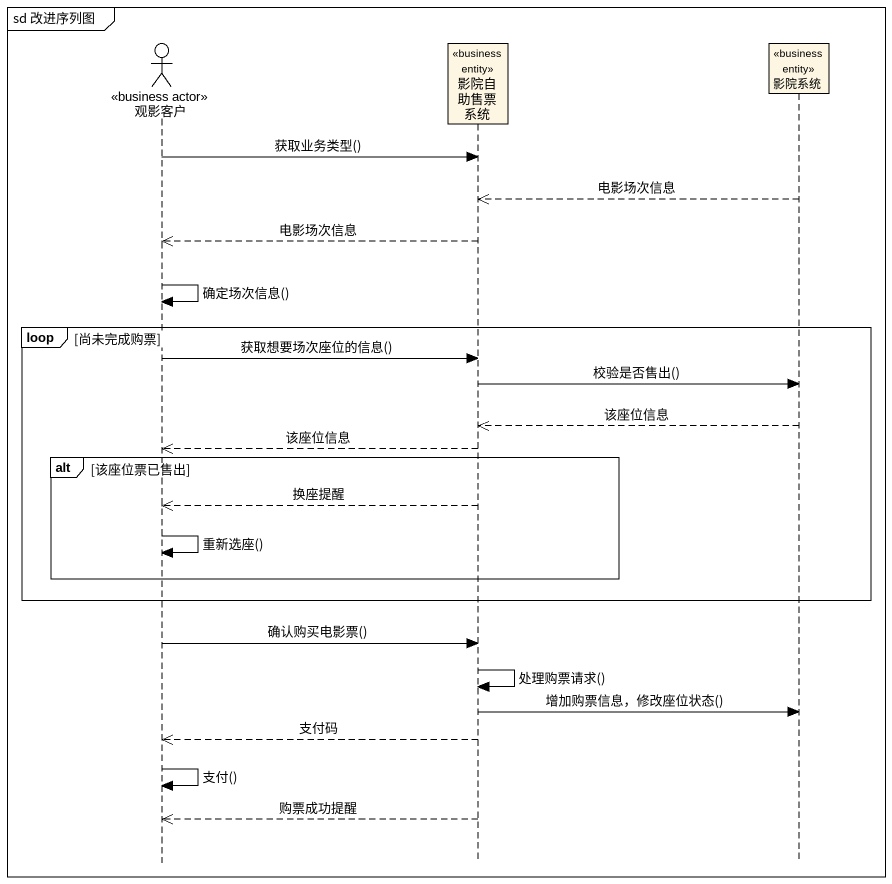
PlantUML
@startuml
mainframe sd 改进序列图
hide footbox
actor 观影客户 <<business actor>>
participant 影院自助售票系统 <<business entity>>
participant 影院系统 <<business entity>>

观影客户 -> 影院自助售票系统 : 获取业务类型()
影院系统 -->> 影院自助售票系统 : 电影场次信息
影院自助售票系统 -->> 观影客户 : 电影场次信息
观影客户 -> 观影客户 : 确定场次信息()
loop 尚未完成购票
  观影客户 -> 影院自助售票系统 : 获取想要场次座位的信息()
  影院自助售票系统 -> 影院系统 : 校验是否售出()
  影院系统 -->> 影院自助售票系统 : 该座位信息
  影院自助售票系统 -->> 观影客户 : 该座位信息
  alt 该座位票已售出
    影院自助售票系统 -->> 观影客户 : 换座提醒
    观影客户 -> 观影客户 : 重新选座()
  end
end
观影客户 -> 影院自助售票系统 : 确认购买电影票()
影院自助售票系统 -> 影院自助售票系统 : 处理购票请求()
影院自助售票系统 -> 影院系统 : 增加购票信息，修改座位状态()
影院自助售票系统 -->> 观影客户 : 支付码
观影客户 -> 观影客户 : 支付()
影院自助售票系统 -->> 观影客户 : 购票成功提醒
@enduml
